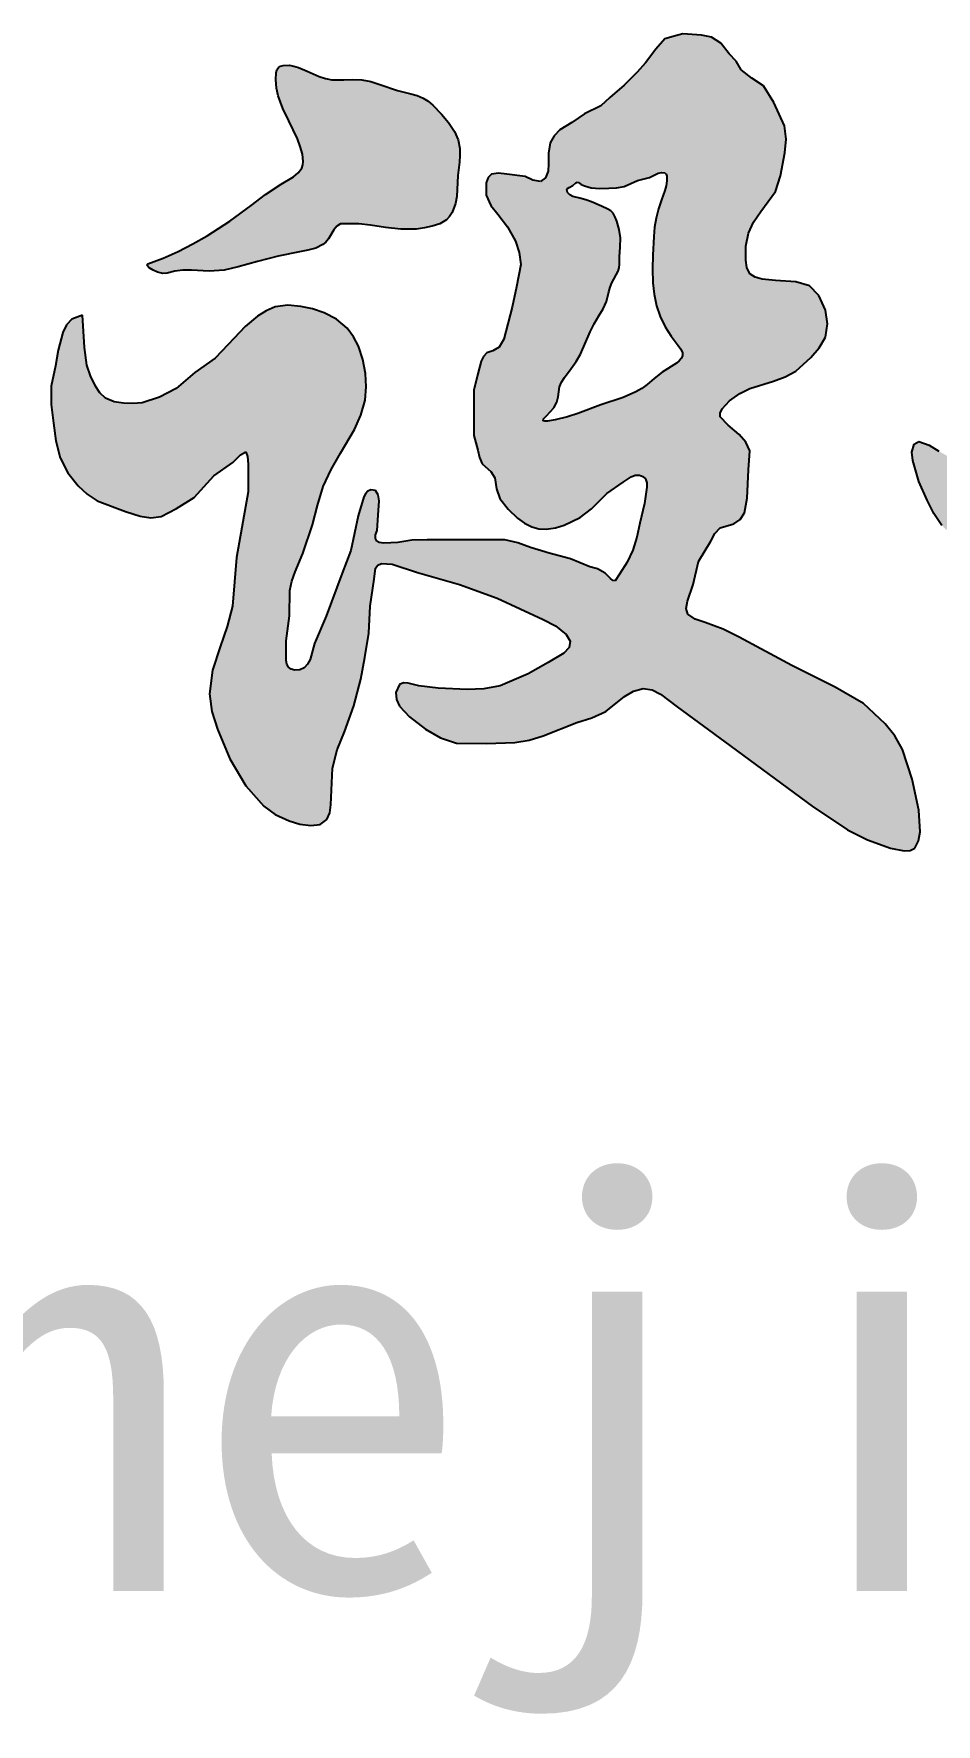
# Model space of a CAD drawing. Extents: x 8254 to 366479, y -216343 to -120021.
# Drawn here: x 315907 to 316371, y -148957 to -148087 of the extents above; entities that cross this region are included whole.
import ezdxf

# ---------------------------------------------------------------- set-up
doc = ezdxf.new("R2010")
doc.units = 0
doc.header["$LTSCALE"] = 500
doc.header["$MEASUREMENT"] = 0
doc.layers.get('0').update_dxf_attribs({"linetype": 'CONTINUOUS'})
doc.styles.add('宋体', font='SimSun.ttf', dxfattribs={"width": 0.8})

msp = doc.modelspace()

# ---------------------------------------------------------------- hatches: boundary and pattern name
h = msp.add_hatch(color=7)
h.paths.add_polyline_path([(316119.303, -148182.974), (316120.936, -148181.252), (316122.249, -148179.214), (316123.979, -148174.603), (316124.591, -148171.016), (316124.824, -148167.421), (316125.086, -148160.215), (316125.947, -148153.286), (316126.259, -148149.829), (316126.194, -148146.38), (316125.25, -148141.826), (316123.426, -148137.526), (316120.384, -148132.931), (316116.78, -148128.672), (316112.365, -148124.044), (316109.962, -148122.026), (316107.366, -148120.371), (316104.245, -148119.052), (316100.925, -148118.11), (316094.075, -148116.498), (316084.931, -148113.369), (316080.406, -148111.904), (316075.801, -148110.964), (316071.128, -148110.761), (316066.387, -148110.964), (316060.295, -148110.964), (316057.003, -148110.344), (316053.78, -148109.296), (316047.559, -148106.537), (316043.124, -148104.593), (316040.775, -148103.886), (316038.233, -148103.481), (316035.178, -148103.568), (316033.824, -148103.957), (316032.751, -148104.659), (316031.992, -148105.833), (316031.61, -148107.327), (316031.513, -148110.726), (316031.834, -148115.171), (316032.607, -148119.265), (316035.024, -148125.719), (316038.145, -148131.992), (316042.575, -148141.4), (316044.056, -148145.24), (316045.159, -148149.183), (316045.524, -148152.969), (316045.316, -148154.723), (316044.789, -148156.341), (316043.026, -148158.834), (316040.457, -148160.948), (316034.269, -148164.643), (316026.164, -148170.056), (316018.763, -148175.71), (316007.705, -148183.71), (315996.058, -148191.205), (315988.709, -148195.43), (315981.196, -148199.287), (315973.5, -148202.7), (315965.601, -148205.593), (315965.061, -148206.422), (315966.161, -148207.657), (315968.227, -148208.967), (315970.584, -148210.02), (315973.314, -148210.637), (315975.566, -148210.535), (315979.445, -148209.467), (315983.528, -148208.905), (315987.953, -148208.967), (315997.166, -148209.467), (316004.759, -148208.83), (316012.117, -148207.253), (316022.086, -148204.486), (316032.695, -148201.789), (316043.682, -148199.506), (316047.897, -148198.684), (316051.972, -148197.544), (316055.641, -148195.724), (316057.238, -148194.447), (316058.634, -148192.865), (316061.372, -148188.229), (316062.848, -148186.26), (316064.726, -148185.117), (316068.602, -148185.117), (316074.14, -148185.117), (316080.231, -148185.671), (316087.995, -148186.932), (316095.737, -148187.885), (316103.866, -148187.759), (316107.937, -148187.2), (316111.998, -148186.302), (316115.892, -148185.015)], flags=17)
h.paths.add_polyline_path([(316078.026, -148268.956), (316077.63, -148262.038), (316076.296, -148254.894), (316073.952, -148248.024), (316071.452, -148243.179), (316068.204, -148238.834), (316062.683, -148234.174), (316056.248, -148230.793), (316050.385, -148228.828), (316044.293, -148227.577), (316037.663, -148227.001), (316031.188, -148227.806), (316026.409, -148229.791), (316021.992, -148232.631), (316015.706, -148237.941), (316010.036, -148243.888), (316000.263, -148254.157), (315989.682, -148261.636), (315980.133, -148269.889), (315971.616, -148274.273), (315962.583, -148277.11), (315957.871, -148277.546), (315953.034, -148277.368), (315948.125, -148276.636), (315943.743, -148274.789), (315940.864, -148272.038), (315938.581, -148268.599), (315935.974, -148263.297), (315934.193, -148257.768), (315932.903, -148248.741), (315931.911, -148232.082), (315926.419, -148234.047), (315923.606, -148237.104), (315921.716, -148241.069), (315919.385, -148250.041), (315918.024, -148258.203), (315915.846, -148268.544), (315915.766, -148278.01), (315916.934, -148287.591), (315918.218, -148296.742), (315920.475, -148305.55), (315924.345, -148313.189), (315929.733, -148319.972), (315934.359, -148324.184), (315939.536, -148327.59), (315953.967, -148333.032), (315961.592, -148335.482), (315967.097, -148336.339), (315972.483, -148335.754), (315980.31, -148331.622), (315989.365, -148325.958), (315999.44, -148314.801), (316009.367, -148307.895), (316013.213, -148303.903), (316016.027, -148302.355), (316016.909, -148304.77), (316017.139, -148308.815), (316017.139, -148322.965), (316011.146, -148356.778), (316009.059, -148381.808), (316006.414, -148392.263), (316002.797, -148402.667), (315998.853, -148414.769), (315997.23, -148427.001), (315998.566, -148436.089), (316001.405, -148445.079), (316007.844, -148460.342), (316016.016, -148474.281), (316025.238, -148484.731), (316031.144, -148488.975), (316038.281, -148492.358), (316043.844, -148494.021), (316049.409, -148494.761), (316054.279, -148494.126), (316057.762, -148491.663), (316059.238, -148488.178), (316059.849, -148484.015), (316060.545, -148465.242), (316063.104, -148455.82), (316066.807, -148446.469), (316071.597, -148433.026), (316075.156, -148419.353), (316077.243, -148408.229), (316079.33, -148395.714), (316080.027, -148381.808), (316082.114, -148367.902), (316082.81, -148362.34), (316084.026, -148360.715), (316085.927, -148359.908), (316091.26, -148360.191), (316104.378, -148364.426), (316125.948, -148370.684), (316145.429, -148377.636), (316169.085, -148388.761), (316175.368, -148391.925), (316180.913, -148396.409), (316183, -148399.885), (316182.466, -148403.084), (316179.768, -148405.939), (316171.677, -148410.777), (316161.432, -148416.572), (316146.943, -148422.756), (316138.559, -148424.337), (316130.016, -148424.718), (316115.07, -148423.983), (316105.074, -148422.83), (316099.65, -148421.391), (316097.197, -148421.255), (316095.196, -148422.07), (316093.246, -148426.306), (316093.539, -148429.903), (316095.078, -148433.193), (316100.204, -148438.821), (316108.553, -148445.079), (316116.212, -148449.534), (316124.488, -148452.388), (316139.928, -148452.499), (316154.473, -148452.032), (316161.875, -148450.741), (316169.085, -148448.555), (316186.479, -148441.602), (316194.208, -148439.202), (316201.406, -148436.038), (316211.006, -148428.344), (316215.668, -148425.573), (316220.594, -148424.255), (316225.158, -148424.917), (316229.567, -148427.083), (316238.016, -148433.578), (316262.546, -148451.584), (316307.542, -148484.71), (316325.749, -148496.939), (316336.023, -148502.069), (316347.897, -148506.264), (316354.917, -148507.68), (316357.995, -148507.482), (316360.421, -148506.264), (316362.43, -148502.636), (316363.204, -148497.921), (316362.508, -148486.796), (316359.029, -148470.805), (316354.159, -148455.508), (316350.114, -148448.627), (316345.113, -148442.298), (316333.981, -148431.868), (316319.37, -148423.525), (316297.105, -148412.4), (316269.971, -148397.8), (316261.786, -148393.678), (316252.577, -148390.151), (316247.299, -148388.462), (316243.532, -148385.98), (316242.73, -148382.961), (316243.418, -148379.173), (316246.315, -148370.684), (316249.098, -148358.864), (316255.359, -148348.435), (316257.5, -148344.477), (316260.23, -148341.482), (316267.188, -148339.396), (316270.495, -148337.138), (316272.754, -148333.833), (316274.145, -148326.185), (316274.842, -148311.584), (316275.537, -148301.85), (316273.368, -148297.391), (316269.971, -148293.507), (316264.405, -148288.64), (316260.23, -148284.468), (316260.232, -148282.417), (316261.293, -148280.246), (316265.1, -148276.125), (316270.27, -148272.363), (316275.537, -148269.867), (316287.639, -148266.022), (316293.671, -148263.821), (316299.193, -148260.828), (316306.847, -148253.876), (316311.267, -148248.959), (316314.5, -148243.446), (316315.573, -148236.597), (316314.5, -148229.541), (316311.021, -148221.893), (316306.151, -148217.025), (316299.193, -148214.939), (316288.756, -148214.244), (316281.799, -148213.549), (316278.328, -148212.595), (316275.537, -148210.768), (316273.992, -148207.621), (316273.45, -148203.815), (316273.465, -148196.628), (316274.842, -148189.909), (316277.471, -148184.143), (316281.103, -148178.785), (316288.756, -148168.355), (316291.284, -148160.329), (316293.496, -148148.506), (316294.128, -148141.456), (316293.437, -148134.585), (316287.94, -148122.701), (316282.494, -148114.123), (316276.567, -148110.18), (316271.108, -148105.834), (316268.435, -148101.405), (316264.878, -148097.573), (316260.56, -148092.095), (316255.741, -148088.941), (316250.592, -148087.944), (316240.956, -148087.28), (316237.302, -148088.276), (316231.82, -148089.937), (316227.168, -148095.249), (316221.852, -148102.221), (316217.533, -148107.036), (316210.722, -148113.676), (316203.412, -148119.984), (316198.761, -148124.3), (316190.289, -148128.451), (316183.81, -148132.933), (316177.663, -148136.751), (316174.694, -148139.756), (316172.679, -148143.392), (316171.777, -148148.622), (316171.849, -148154.183), (316171.679, -148157.957), (316170.353, -148161.321), (316167.695, -148163.313), (316163.847, -148162.661), (316159.887, -148160.657), (316150.418, -148159.495), (316146.125, -148158.977), (316142.444, -148159.495), (316140.703, -148161.283), (316139.716, -148164.014), (316139.796, -148170.395), (316142.176, -148175.704), (316145.703, -148180.116), (316150.75, -148186.685), (316154.822, -148193.934), (316156.82, -148199.829), (316157.515, -148205.931), (316155.398, -148217.519), (316153.073, -148227.943), (316148.849, -148244.335), (316146.507, -148248.534), (316143.174, -148250.385), (316140.026, -148251.495), (316138.35, -148253.321), (316137.248, -148255.751), (316135.396, -148262.228), (316133.316, -148270.607), (316133.316, -148282.966), (316133.316, -148293.925), (316135.416, -148301.62), (316136.283, -148305.339), (316137.75, -148308.616), (316142.183, -148312.58), (316144.284, -148315.844), (316144.984, -148321.441), (316146.85, -148326.337), (316151.05, -148331.934), (316155.951, -148336.597), (316159.397, -148339.119), (316163.185, -148341.027), (316166.857, -148341.975), (316170.652, -148342.193), (316175.392, -148341.523), (316179.986, -148340.095), (316188.154, -148336.131), (316193.987, -148331.7), (316201.921, -148323.772), (316210.322, -148317.943), (316214.398, -148315.273), (316216.522, -148314.477), (316218.722, -148314.445), (316220.433, -148315.106), (316221.756, -148316.311), (316222.429, -148318.28), (316222.456, -148320.508), (316221.289, -148328.902), (316218.896, -148339.026), (316217.245, -148346.243), (316215.198, -148353.041), (316212.294, -148359.232), (316208.373, -148365.418), (316206.103, -148368.717), (316204.98, -148368.567), (316203.724, -148367.588), (316200.945, -148364.8), (316197.06, -148362.629), (316193.104, -148361.501), (316183.2, -148357.377), (316172.263, -148354.49), (316162.565, -148351.604), (316156.021, -148349.258), (316149.359, -148347.686), (316140.693, -148347.686), (316124.392, -148347.686), (316109.33, -148347.686), (316101.489, -148347.892), (316094.267, -148349.129), (316087.045, -148349.336), (316084.569, -148349.129), (316083.412, -148348.292), (316082.712, -148347.067), (316082.816, -148345.038), (316083.538, -148342.944), (316084.156, -148334.902), (316084.569, -148327.686), (316084.22, -148324.58), (316082.712, -148322.325), (316080.442, -148321.913), (316078.797, -148322.64), (316077.553, -148323.975), (316076.728, -148325.624), (316073.84, -148335.315), (316070.125, -148353.253), (316065.585, -148364.8), (316057.393, -148386.975), (316051.412, -148401.005), (316049.073, -148409.319), (316047.775, -148411.615), (316045.952, -148413.476), (316043.75, -148414.554), (316041.273, -148414.776), (316039.395, -148414.268), (316037.892, -148413.216), (316037.031, -148411.675), (316036.724, -148409.803), (316036.852, -148405.682), (316036.852, -148399.706), (316038.413, -148386.715), (316038.672, -148373.724), (316039.698, -148368.876), (316041.37, -148364.131), (316045.432, -148354.758), (316050.373, -148339.948), (316052.816, -148329.96), (316055.789, -148320.163), (316059.868, -148311.48), (316064.755, -148303.162), (316071.882, -148290.986), (316075.22, -148283.591), (316077.4, -148275.823)])
h.paths.add_polyline_path([(316169.028, -148286.365), (316169.289, -148285.37), (316170.747, -148283.791), (316174.61, -148279.673), (316176.081, -148276.885), (316176.744, -148274.141), (316177.586, -148268.891), (316178.603, -148266.463), (316180.06, -148264.126), (316183.539, -148259.596), (316186.157, -148255.952), (316188.376, -148252.16), (316193.213, -148240.634), (316195.295, -148236.474), (316197.678, -148232.455), (316199.949, -148228.828), (316201.771, -148225.019), (316202.944, -148220.14), (316203.517, -148217.692), (316204.375, -148215.352), (316207.724, -148209.403), (316208.184, -148207.637), (316208.384, -148205.785), (316208.468, -148201.967), (316208.768, -148197.083), (316208.84, -148192.3), (316208.178, -148188.024), (316206.98, -148183.749), (316206.21, -148181.582), (316205.119, -148179.659), (316203.913, -148178.46), (316202.451, -148177.491), (316199.166, -148175.941), (316193.957, -148173.71), (316191.09, -148172.668), (316188.004, -148171.852), (316184.336, -148171.004), (316182.785, -148170.204), (316181.679, -148168.877), (316181.278, -148167.172), (316182.41, -148166.401), (316184.32, -148165.353), (316185.928, -148163.969), (316186.862, -148163.472), (316188.71, -148164.799), (316190.298, -148165.573), (316193.742, -148166.503), (316198.321, -148166.825), (316202.923, -148166.685), (316206.901, -148166.491), (316210.739, -148165.776), (316217.647, -148162.779), (316223.919, -148161.144), (316228.373, -148158.964), (316230.184, -148158.571), (316231.735, -148158.873), (316232.353, -148159.57), (316232.7, -148160.574), (316232.827, -148162.961), (316232.444, -148165.586), (316231.735, -148167.956), (316230.009, -148172.679), (316228.472, -148177.372), (316227.282, -148182.125), (316226.501, -148186.836), (316226.024, -148191.605), (316225.584, -148201.223), (316225.424, -148208.299), (316225.584, -148215.352), (316226.2, -148221.34), (316227.444, -148227.25), (316229.363, -148232.813), (316231.909, -148238.032), (316235.004, -148242.863), (316238.606, -148247.698), (316239.968, -148249.572), (316240.839, -148251.416), (316240.859, -148252.866), (316240.267, -148254.233), (316239.179, -148255.53), (316237.713, -148256.773), (316230.421, -148261.455), (316226.271, -148264.681), (316222.607, -148267.776), (316219.82, -148269.743), (316216.795, -148271.525), (316210.328, -148274.468), (316198.794, -148278.186), (316186.888, -148282.648), (316181.683, -148284.456), (316175.353, -148285.994), (316171.408, -148286.602), (316169.875, -148286.64)], flags=16)
h = msp.add_hatch(color=7)
h.paths.add_polyline_path([(316579.06, -148178.701), (316578.381, -148173.844), (316576.49, -148169.157), (316573.562, -148164.88), (316569.916, -148160.974), (316565.873, -148157.399), (316560.723, -148153.412), (316555.413, -148149.881), (316549.903, -148146.819), (316544.149, -148144.242), (316538.405, -148142.245), (316532.484, -148140.703), (316526.472, -148139.615), (316520.451, -148138.98), (316505.237, -148138.848), (316497.501, -148138.842), (316489.511, -148138.322), (316481.884, -148137.557), (316478.291, -148137.808), (316475.029, -148138.98), (316472.353, -148141.213), (316470.42, -148144.242), (316469.719, -148146.321), (316469.389, -148148.481), (316469.763, -148152.794), (316470.704, -148155.506), (316472.083, -148158.043), (316475.687, -148162.661), (316481.398, -148168.238), (316487.536, -148173.186), (316491.725, -148176.451), (316495.436, -148180.422), (316497.52, -148184.329), (316498.043, -148186.367), (316498.069, -148188.316), (316496.982, -148191.022), (316494.81, -148193.374), (316488.853, -148197.525), (316478.007, -148205.361), (316468.594, -148213.445), (316451.33, -148229.757), (316439.261, -148240.2), (316426.454, -148250.339), (316399.983, -148269.883), (316399.44, -148270.56), (316399.445, -148271.335), (316400.736, -148273.019), (316403.132, -148274.615), (316405.908, -148275.803), (316408.186, -148276.31), (316410.233, -148276.327), (316412.086, -148275.935), (316413.781, -148275.21), (316416.849, -148273.074), (316419.732, -148270.541), (316424.559, -148266.731), (316429.632, -148263.422), (316440.324, -148257.932), (316462.521, -148248.833), (316474.65, -148243.187), (316486.41, -148236.786), (316497.91, -148229.666), (316509.26, -148221.863), (316518.493, -148215.515), (316523.303, -148212.993), (316528.35, -148211.338), (316532.514, -148210.795), (316536.803, -148210.762), (316545.466, -148211.338), (316551.681, -148211.56), (316557.973, -148211.338), (316565.016, -148210.286), (316568.276, -148209.142), (316571.139, -148207.392), (316573.129, -148205.388), (316574.757, -148202.987), (316577.063, -148197.525), (316578.511, -148190.672), (316579.038, -148183.711)], flags=17)
h.paths.add_polyline_path([(316524, -148306.831), (316527.822, -148293.767), (316527.553, -148286.991), (316525.811, -148280.3), (316523.51, -148274.926), (316520.38, -148270.05), (316514.963, -148264.737), (316508.513, -148260.805), (316497.249, -148256.785), (316492.223, -148255.188), (316487.393, -148254.976), (316483.512, -148257.018), (316480.152, -148260.402), (316471.503, -148270.653), (316463.257, -148275.879), (316442.74, -148284.923), (316420.213, -148294.37), (316404.323, -148302.208), (316394.668, -148305.424), (316390.362, -148307.333), (316386.019, -148308.238), (316381.192, -148306.831), (316372.745, -148302.007), (316367.806, -148298.949), (316362.452, -148297.14), (316360.188, -148298.452), (316358.861, -148302.49), (316359.417, -148306.914), (316362.497, -148317.683), (316366.73, -148327.299), (316370.187, -148334.151), (316374.429, -148340.377), (316380.535, -148345.977), (316387.516, -148350.761), (316395.984, -148356.061), (316404.837, -148360.377), (316412.576, -148362.649), (316420.618, -148363.838), (316428.443, -148364.017), (316436.182, -148362.859), (316444.396, -148359.777), (316451.83, -148355.79), (316458.437, -148351.297), (316464.905, -148343.795), (316470.044, -148335.727), (316472.122, -148333.221), (316473.479, -148333.3), (316473.907, -148338.012), (316471.55, -148349.793), (316469.861, -148362.444), (316469.593, -148375.752), (316468.902, -148400.951), (316466.801, -148420.571), (316466.257, -148430.338), (316466.83, -148439.958), (316470.532, -148454.947), (316475.12, -148469.99), (316477.731, -148478.905), (316481.965, -148485.579), (316487.45, -148491.586), (316498.79, -148502.242), (316508.644, -148507.638), (316514.921, -148509.223), (316521.064, -148508.717), (316524.747, -148506.752), (316527.949, -148503.861), (316532.682, -148496.841), (316534.259, -148491.756), (316534.915, -148486.367), (316534.891, -148475.208), (316535.29, -148458.307), (316537.1, -148441.655), (316540.424, -148424.658), (316545.495, -148408.544), (316555.023, -148388.29), (316559.738, -148377.424), (316563.609, -148364.837), (316568.778, -148341.028), (316573.12, -148332.221), (316576.309, -148329.628), (316580.398, -148328.635), (316586.141, -148329.518), (316595.861, -148332.608), (316603.619, -148333.724), (316611.621, -148333.418), (316628.113, -148330.401), (316632.908, -148329.142), (316636.95, -148326.869), (316642.693, -148318.922), (316650.646, -148314.507), (316660.87, -148310.115), (316665.299, -148309.112), (316668.318, -148310.092), (316669.547, -148314.829), (316669.202, -148321.571), (316668.575, -148341.325), (316669.202, -148358.656), (316672.714, -148426.672), (316675.168, -148460.657), (316677.272, -148492.189), (316680.778, -148513.21), (316683.934, -148538.787), (316687.44, -148557.356), (316690.781, -148567.723), (316693.182, -148571.215), (316696.206, -148572.071), (316700.763, -148568.567), (316703.283, -148564.371), (316704.635, -148559.849), (316705.672, -148550.348), (316710.932, -148519.867), (316714.422, -148496.854), (316716.541, -148473.62), (316718.149, -148424.697), (316718.194, -148375.571), (316718.181, -148334.332), (316717.258, -148298.97), (316718.181, -148289.081), (316720.368, -148285.576), (316723.803, -148283.141), (316733.41, -148280.666), (316756.502, -148279.558), (316773.882, -148277.877), (316787.494, -148279.59), (316794.291, -148280.135), (316800.793, -148279.278), (316805.158, -148277.389), (316809.202, -148274.516), (316814.069, -148269.1), (316816.49, -148262.752), (316815.869, -148257.118), (316814.126, -148251.338), (316810.322, -148240.251), (316807.229, -148236.676), (316803.152, -148233.861), (316793.521, -148230.113), (316772.598, -148225.679), (316765.287, -148223.449), (316758.015, -148222.511), (316744.384, -148225.679), (316735.338, -148225.084), (316730.968, -148225.053), (316726.948, -148226.312), (316720.608, -148229.797), (316717.438, -148228.846), (316715.861, -148226.469), (316715.832, -148223.209), (316717.755, -148215.542), (316718.96, -148202.74), (316718.389, -148191.15), (316720.925, -148167.391), (316721.876, -148151.869), (316720.895, -148141.974), (316718.706, -148132.229), (316715.992, -148124.131), (316712.366, -148116.39), (316708.55, -148110.449), (316703.806, -148105.302), (316698.201, -148101.466), (316691.76, -148098.967), (316685.292, -148098.078), (316679.079, -148099.284), (316673.373, -148103.719), (316670.286, -148109.386), (316668.618, -148115.756), (316667.667, -148127.794), (316669.886, -148139.198), (316673.373, -148150.285), (316674.641, -148168.658), (316674.958, -148187.031), (316672.422, -148211.74), (316671.413, -148223.133), (316671.364, -148235.279), (316671.43, -148240.945), (316669.821, -148245.566), (316664.673, -148248.652), (316637.111, -148261.291), (316623.666, -148267.002), (316609.6, -148271.796), (316590.932, -148276.996), (316582.204, -148280.557), (316574.599, -148285.683), (316569.171, -148291.845), (316564.821, -148299.056), (316561.732, -148307.285), (316561.217, -148317.572), (316558.413, -148327.842), (316553.496, -148337.631), (316533.423, -148377.234), (316517.981, -148405.522), (316512.32, -148413.751), (316507.173, -148420.437), (316502.54, -148426.095), (316501.363, -148425.123), (316501.493, -148420.812), (316503.57, -148408.093), (316507.173, -148383.406), (316511.806, -148351.517), (316518.168, -148325.925)])

# ---------------------------------------------------------------- linework, layer by layer
at = {"color": 7}
for p, q in [((316227.168, -148095.249), (316221.852, -148102.221)), ((316231.82, -148089.937), (316227.168, -148095.249)), ((316237.302, -148088.276), (316231.82, -148089.937)), ((316240.956, -148087.28), (316237.302, -148088.276)), ((316250.592, -148087.944), (316240.956, -148087.28)), ((316255.741, -148088.941), (316250.592, -148087.944)), ((316260.56, -148092.095), (316255.741, -148088.941)), ((316264.878, -148097.573), (316260.56, -148092.095)), ((316032.751, -148104.659), (316033.824, -148103.957)), ((316033.824, -148103.957), (316035.178, -148103.568)), ((316035.178, -148103.568), (316038.233, -148103.481)), ((316038.233, -148103.481), (316040.775, -148103.886)), ((316040.775, -148103.886), (316043.124, -148104.593)), ((316221.852, -148102.221), (316217.533, -148107.036)), ((316268.435, -148101.405), (316264.878, -148097.573)), ((316271.108, -148105.834), (316268.435, -148101.405)), ((316031.513, -148110.726), (316031.61, -148107.327)), ((316031.834, -148115.171), (316031.513, -148110.726)), ((316031.61, -148107.327), (316031.992, -148105.833)), ((316031.992, -148105.833), (316032.751, -148104.659)), ((316043.124, -148104.593), (316047.559, -148106.537)), ((316047.559, -148106.537), (316053.78, -148109.296)), ((316053.78, -148109.296), (316057.003, -148110.344)), ((316057.003, -148110.344), (316060.295, -148110.964)), ((316060.295, -148110.964), (316066.387, -148110.964)), ((316066.387, -148110.964), (316071.128, -148110.761)), ((316071.128, -148110.761), (316075.801, -148110.964)), ((316075.801, -148110.964), (316080.406, -148111.904)), ((316080.406, -148111.904), (316084.931, -148113.369)), ((316217.533, -148107.036), (316210.722, -148113.676)), ((316276.567, -148110.18), (316271.108, -148105.834)), ((316282.494, -148114.123), (316276.567, -148110.18)), ((316032.607, -148119.265), (316031.834, -148115.171)), ((316035.024, -148125.719), (316032.607, -148119.265)), ((316084.931, -148113.369), (316094.075, -148116.498)), ((316094.075, -148116.498), (316100.925, -148118.11)), ((316100.925, -148118.11), (316104.245, -148119.052)), ((316104.245, -148119.052), (316107.366, -148120.371)), ((316107.366, -148120.371), (316109.962, -148122.026)), ((316203.412, -148119.984), (316198.761, -148124.3)), ((316210.722, -148113.676), (316203.412, -148119.984)), ((316287.94, -148122.701), (316282.494, -148114.123)), ((316038.145, -148131.992), (316035.024, -148125.719)), ((316109.962, -148122.026), (316112.365, -148124.044)), ((316112.365, -148124.044), (316116.78, -148128.672)), ((316116.78, -148128.672), (316120.384, -148132.931)), ((316190.289, -148128.451), (316183.81, -148132.933)), ((316198.761, -148124.3), (316190.289, -148128.451)), ((316293.437, -148134.585), (316287.94, -148122.701)), ((316042.575, -148141.4), (316038.145, -148131.992)), ((316120.384, -148132.931), (316123.426, -148137.526)), ((316123.426, -148137.526), (316125.25, -148141.826)), ((316177.663, -148136.751), (316174.694, -148139.756)), ((316183.81, -148132.933), (316177.663, -148136.751)), ((316294.128, -148141.456), (316293.437, -148134.585)), ((316044.056, -148145.24), (316042.575, -148141.4)), ((316045.159, -148149.183), (316044.056, -148145.24)), ((316125.25, -148141.826), (316126.194, -148146.38)), ((316126.194, -148146.38), (316126.259, -148149.829)), ((316172.679, -148143.392), (316171.777, -148148.622)), ((316174.694, -148139.756), (316172.679, -148143.392)), ((316293.496, -148148.506), (316294.128, -148141.456)), ((316044.789, -148156.341), (316045.316, -148154.723)), ((316045.524, -148152.969), (316045.159, -148149.183)), ((316045.316, -148154.723), (316045.524, -148152.969)), ((316125.947, -148153.286), (316125.086, -148160.215)), ((316126.259, -148149.829), (316125.947, -148153.286)), ((316171.849, -148154.183), (316171.679, -148157.957)), ((316171.777, -148148.622), (316171.849, -148154.183)), ((316291.284, -148160.329), (316293.496, -148148.506)), ((316026.164, -148170.056), (316034.269, -148164.643)), ((316034.269, -148164.643), (316040.457, -148160.948)), ((316040.457, -148160.948), (316043.026, -148158.834)), ((316043.026, -148158.834), (316044.789, -148156.341)), ((316125.086, -148160.215), (316124.824, -148167.421)), ((316140.703, -148161.283), (316139.716, -148164.014)), ((316139.716, -148164.014), (316139.796, -148170.395)), ((316142.444, -148159.495), (316140.703, -148161.283)), ((316146.125, -148158.977), (316142.444, -148159.495)), ((316150.418, -148159.495), (316146.125, -148158.977)), ((316159.887, -148160.657), (316150.418, -148159.495)), ((316163.847, -148162.661), (316159.887, -148160.657)), ((316167.695, -148163.313), (316163.847, -148162.661)), ((316170.353, -148161.321), (316167.695, -148163.313)), ((316171.679, -148157.957), (316170.353, -148161.321)), ((316184.32, -148165.353), (316185.928, -148163.969)), ((316185.928, -148163.969), (316186.634, -148163.593)), ((316186.634, -148163.593), (316187.289, -148163.778)), ((316187.289, -148163.778), (316188.71, -148164.799)), ((316188.71, -148164.799), (316190.298, -148165.573)), ((316210.739, -148165.776), (316217.647, -148162.779)), ((316217.647, -148162.779), (316223.919, -148161.144)), ((316223.919, -148161.144), (316228.373, -148158.964)), ((316228.373, -148158.964), (316230.184, -148158.571)), ((316230.184, -148158.571), (316231.735, -148158.873)), ((316231.735, -148158.873), (316232.353, -148159.57)), ((316232.353, -148159.57), (316232.7, -148160.574)), ((316232.827, -148162.961), (316232.444, -148165.586)), ((316232.7, -148160.574), (316232.827, -148162.961)), ((316288.756, -148168.355), (316291.284, -148160.329)), ((316018.763, -148175.71), (316026.164, -148170.056)), ((316124.591, -148171.016), (316123.979, -148174.603)), ((316124.824, -148167.421), (316124.591, -148171.016)), ((316139.796, -148170.395), (316142.176, -148175.704)), ((316181.363, -148167.537), (316181.7, -148166.884)), ((316181.679, -148168.877), (316181.363, -148167.537)), ((316182.785, -148170.204), (316181.679, -148168.877)), ((316181.7, -148166.884), (316182.41, -148166.401)), ((316182.41, -148166.401), (316184.32, -148165.353)), ((316184.336, -148171.004), (316182.785, -148170.204)), ((316188.004, -148171.852), (316184.336, -148171.004)), ((316191.09, -148172.668), (316188.004, -148171.852)), ((316190.298, -148165.573), (316193.742, -148166.503)), ((316193.957, -148173.71), (316191.09, -148172.668)), ((316193.742, -148166.503), (316198.321, -148166.825)), ((316198.321, -148166.825), (316202.923, -148166.685)), ((316202.923, -148166.685), (316206.901, -148166.491)), ((316206.901, -148166.491), (316210.739, -148165.776)), ((316230.009, -148172.679), (316228.472, -148177.372)), ((316231.735, -148167.956), (316230.009, -148172.679)), ((316232.444, -148165.586), (316231.735, -148167.956)), ((316281.103, -148178.785), (316288.756, -148168.355)), ((316007.705, -148183.71), (316018.763, -148175.71)), ((316120.936, -148181.252), (316119.303, -148182.974)), ((316122.249, -148179.214), (316120.936, -148181.252)), ((316123.979, -148174.603), (316122.249, -148179.214)), ((316142.176, -148175.704), (316145.703, -148180.116)), ((316145.703, -148180.116), (316150.75, -148186.685)), ((316199.166, -148175.941), (316193.957, -148173.71)), ((316202.451, -148177.491), (316199.166, -148175.941)), ((316203.913, -148178.46), (316202.451, -148177.491)), ((316205.119, -148179.659), (316203.913, -148178.46)), ((316206.21, -148181.582), (316205.119, -148179.659)), ((316206.98, -148183.749), (316206.21, -148181.582)), ((316227.282, -148182.125), (316226.501, -148186.836)), ((316228.472, -148177.372), (316227.282, -148182.125)), ((316277.471, -148184.143), (316281.103, -148178.785)), ((315996.058, -148191.205), (316007.705, -148183.71)), ((316061.372, -148188.229), (316058.634, -148192.865)), ((316062.848, -148186.26), (316061.372, -148188.229)), ((316064.726, -148185.117), (316062.848, -148186.26)), ((316068.602, -148185.117), (316064.726, -148185.117)), ((316074.14, -148185.117), (316068.602, -148185.117)), ((316080.231, -148185.671), (316074.14, -148185.117)), ((316087.995, -148186.932), (316080.231, -148185.671)), ((316095.737, -148187.885), (316087.995, -148186.932)), ((316103.866, -148187.759), (316095.737, -148187.885)), ((316107.937, -148187.2), (316103.866, -148187.759)), ((316111.998, -148186.302), (316107.937, -148187.2)), ((316115.892, -148185.015), (316111.998, -148186.302)), ((316119.303, -148182.974), (316115.892, -148185.015)), ((316150.75, -148186.685), (316154.822, -148193.934)), ((316208.178, -148188.024), (316206.98, -148183.749)), ((316208.84, -148192.3), (316208.178, -148188.024)), ((316226.501, -148186.836), (316226.024, -148191.605)), ((316273.465, -148196.628), (316274.842, -148189.909)), ((316274.842, -148189.909), (316277.471, -148184.143)), ((315973.5, -148202.7), (315981.196, -148199.287)), ((315981.196, -148199.287), (315988.709, -148195.43)), ((315988.709, -148195.43), (315996.058, -148191.205)), ((316043.682, -148199.506), (316032.695, -148201.789)), ((316047.897, -148198.684), (316043.682, -148199.506)), ((316051.972, -148197.544), (316047.897, -148198.684)), ((316055.641, -148195.724), (316051.972, -148197.544)), ((316057.238, -148194.447), (316055.641, -148195.724)), ((316058.634, -148192.865), (316057.238, -148194.447)), ((316154.822, -148193.934), (316156.82, -148199.829)), ((316208.468, -148201.967), (316208.768, -148197.083)), ((316208.768, -148197.083), (316208.84, -148192.3)), ((316226.024, -148191.605), (316225.584, -148201.223)), ((316273.45, -148203.815), (316273.465, -148196.628)), ((315965.061, -148206.422), (315965.601, -148205.593)), ((315966.161, -148207.657), (315965.061, -148206.422)), ((315965.601, -148205.593), (315973.5, -148202.7)), ((315968.227, -148208.967), (315966.161, -148207.657)), ((316012.117, -148207.253), (316004.759, -148208.83)), ((316022.086, -148204.486), (316012.117, -148207.253)), ((316032.695, -148201.789), (316022.086, -148204.486)), ((316157.515, -148205.931), (316155.398, -148217.519)), ((316156.82, -148199.829), (316157.515, -148205.931)), ((316207.724, -148209.403), (316208.184, -148207.637)), ((316208.184, -148207.637), (316208.384, -148205.785)), ((316208.384, -148205.785), (316208.468, -148201.967)), ((316225.584, -148201.223), (316225.424, -148208.299)), ((316225.424, -148208.299), (316225.584, -148215.352)), ((316273.992, -148207.621), (316273.45, -148203.815)), ((316275.537, -148210.768), (316273.992, -148207.621)), ((315970.584, -148210.02), (315968.227, -148208.967)), ((315973.314, -148210.637), (315970.584, -148210.02)), ((315975.566, -148210.535), (315973.314, -148210.637)), ((315979.445, -148209.467), (315975.566, -148210.535)), ((315983.528, -148208.905), (315979.445, -148209.467)), ((315987.953, -148208.967), (315983.528, -148208.905)), ((315997.166, -148209.467), (315987.953, -148208.967)), ((316004.759, -148208.83), (315997.166, -148209.467)), ((316203.517, -148217.692), (316204.375, -148215.352)), ((316204.375, -148215.352), (316207.724, -148209.403)), ((316225.584, -148215.352), (316226.2, -148221.34)), ((316278.328, -148212.595), (316275.537, -148210.768)), ((316281.799, -148213.549), (316278.328, -148212.595)), ((316288.756, -148214.244), (316281.799, -148213.549)), ((316299.193, -148214.939), (316288.756, -148214.244)), ((316306.151, -148217.025), (316299.193, -148214.939)), ((316311.021, -148221.893), (316306.151, -148217.025)), ((316155.398, -148217.519), (316153.073, -148227.943)), ((316199.949, -148228.828), (316201.771, -148225.019)), ((316201.771, -148225.019), (316202.944, -148220.14)), ((316202.944, -148220.14), (316203.517, -148217.692)), ((316226.2, -148221.34), (316227.444, -148227.25)), ((316314.5, -148229.541), (316311.021, -148221.893)), ((315926.419, -148234.047), (315923.606, -148237.104)), ((315931.911, -148232.082), (315926.419, -148234.047)), ((315932.903, -148248.741), (315931.911, -148232.082)), ((316021.992, -148232.631), (316015.706, -148237.941)), ((316026.409, -148229.791), (316021.992, -148232.631)), ((316031.188, -148227.806), (316026.409, -148229.791)), ((316037.663, -148227.001), (316031.188, -148227.806)), ((316044.293, -148227.577), (316037.663, -148227.001)), ((316050.385, -148228.828), (316044.293, -148227.577)), ((316056.248, -148230.793), (316050.385, -148228.828)), ((316062.683, -148234.174), (316056.248, -148230.793)), ((316068.204, -148238.834), (316062.683, -148234.174)), ((316153.073, -148227.943), (316148.849, -148244.335)), ((316195.295, -148236.474), (316197.678, -148232.455)), ((316197.678, -148232.455), (316199.949, -148228.828)), ((316227.444, -148227.25), (316229.363, -148232.813)), ((316229.363, -148232.813), (316231.909, -148238.032)), ((316315.573, -148236.597), (316314.5, -148229.541)), ((315921.716, -148241.069), (315919.385, -148250.041)), ((315923.606, -148237.104), (315921.716, -148241.069)), ((316015.706, -148237.941), (316010.036, -148243.888)), ((316071.452, -148243.179), (316068.204, -148238.834)), ((316188.376, -148252.16), (316193.213, -148240.634)), ((316193.213, -148240.634), (316195.295, -148236.474)), ((316231.909, -148238.032), (316235.004, -148242.863)), ((316235.004, -148242.863), (316238.606, -148247.698)), ((316314.5, -148243.446), (316315.573, -148236.597)), ((315919.385, -148250.041), (315918.024, -148258.203)), ((315934.193, -148257.768), (315932.903, -148248.741)), ((316010.036, -148243.888), (316000.263, -148254.157)), ((316073.952, -148248.024), (316071.452, -148243.179)), ((316076.296, -148254.894), (316073.952, -148248.024)), ((316140.026, -148251.495), (316138.35, -148253.321)), ((316143.174, -148250.385), (316140.026, -148251.495)), ((316146.507, -148248.534), (316143.174, -148250.385)), ((316148.849, -148244.335), (316146.507, -148248.534)), ((316238.606, -148247.698), (316239.968, -148249.572)), ((316239.968, -148249.572), (316240.839, -148251.416)), ((316240.839, -148251.416), (316240.859, -148252.866)), ((316306.847, -148253.876), (316311.267, -148248.959)), ((316311.267, -148248.959), (316314.5, -148243.446)), ((315918.024, -148258.203), (315915.846, -148268.544)), ((315935.974, -148263.297), (315934.193, -148257.768)), ((316000.263, -148254.157), (315989.682, -148261.636)), ((316077.63, -148262.038), (316076.296, -148254.894)), ((316137.248, -148255.751), (316135.396, -148262.228)), ((316138.35, -148253.321), (316137.248, -148255.751)), ((316180.06, -148264.126), (316183.539, -148259.596)), ((316183.539, -148259.596), (316186.157, -148255.952)), ((316186.157, -148255.952), (316188.376, -148252.16)), ((316237.713, -148256.773), (316230.421, -148261.455)), ((316239.179, -148255.53), (316237.713, -148256.773)), ((316240.267, -148254.233), (316239.179, -148255.53)), ((316240.859, -148252.866), (316240.267, -148254.233)), ((316299.193, -148260.828), (316306.847, -148253.876)), ((315915.846, -148268.544), (315915.766, -148278.01)), ((315938.581, -148268.599), (315935.974, -148263.297)), ((315940.864, -148272.038), (315938.581, -148268.599)), ((315989.682, -148261.636), (315980.133, -148269.889)), ((316077.4, -148275.823), (316078.026, -148268.956)), ((316078.026, -148268.956), (316077.63, -148262.038)), ((316135.396, -148262.228), (316133.316, -148270.607)), ((316176.744, -148274.141), (316177.586, -148268.891)), ((316177.586, -148268.891), (316178.603, -148266.463)), ((316178.603, -148266.463), (316180.06, -148264.126)), ((316222.607, -148267.776), (316219.82, -148269.743)), ((316226.271, -148264.681), (316222.607, -148267.776)), ((316230.421, -148261.455), (316226.271, -148264.681)), ((316275.537, -148269.867), (316287.639, -148266.022)), ((316287.639, -148266.022), (316293.671, -148263.821)), ((316293.671, -148263.821), (316299.193, -148260.828)), ((315943.743, -148274.789), (315940.864, -148272.038)), ((315948.125, -148276.636), (315943.743, -148274.789)), ((315953.034, -148277.368), (315948.125, -148276.636)), ((315957.871, -148277.546), (315953.034, -148277.368)), ((315962.583, -148277.11), (315957.871, -148277.546)), ((315971.616, -148274.273), (315962.583, -148277.11)), ((315980.133, -148269.889), (315971.616, -148274.273)), ((316075.22, -148283.591), (316077.4, -148275.823)), ((316133.316, -148270.607), (316133.316, -148282.966)), ((316174.61, -148279.673), (316176.081, -148276.885)), ((316176.081, -148276.885), (316176.744, -148274.141)), ((316210.328, -148274.468), (316198.794, -148278.186)), ((316216.795, -148271.525), (316210.328, -148274.468)), ((316219.82, -148269.743), (316216.795, -148271.525)), ((316261.293, -148280.246), (316265.1, -148276.125)), ((316265.1, -148276.125), (316270.27, -148272.363)), ((316270.27, -148272.363), (316275.537, -148269.867)), ((315915.766, -148278.01), (315916.934, -148287.591)), ((316071.882, -148290.986), (316075.22, -148283.591)), ((316133.316, -148282.966), (316133.316, -148293.925)), ((316169.028, -148286.365), (316169.289, -148285.37)), ((316169.875, -148286.64), (316169.028, -148286.365)), ((316169.289, -148285.37), (316170.747, -148283.791)), ((316171.408, -148286.602), (316169.875, -148286.64)), ((316170.747, -148283.791), (316174.61, -148279.673)), ((316175.353, -148285.994), (316171.408, -148286.602)), ((316181.683, -148284.456), (316175.353, -148285.994)), ((316186.888, -148282.648), (316181.683, -148284.456)), ((316198.794, -148278.186), (316186.888, -148282.648)), ((316260.23, -148284.468), (316260.232, -148282.417)), ((316264.405, -148288.64), (316260.23, -148284.468)), ((316260.232, -148282.417), (316261.293, -148280.246)), ((315916.934, -148287.591), (315918.218, -148296.742)), ((316064.755, -148303.162), (316071.882, -148290.986)), ((316133.316, -148293.925), (316135.416, -148301.62)), ((316269.971, -148293.507), (316264.405, -148288.64)), ((316273.368, -148297.391), (316269.971, -148293.507)), ((315918.218, -148296.742), (315920.475, -148305.55)), ((316009.367, -148307.895), (316013.213, -148303.903)), ((316013.213, -148303.903), (316016.027, -148302.355)), ((316016.027, -148302.355), (316016.909, -148304.77)), ((316059.868, -148311.48), (316064.755, -148303.162)), ((316135.416, -148301.62), (316136.283, -148305.339)), ((316275.537, -148301.85), (316273.368, -148297.391)), ((316274.842, -148311.584), (316275.537, -148301.85)), ((316358.861, -148302.49), (316360.188, -148298.452)), ((316359.417, -148306.914), (316358.861, -148302.49)), ((316360.188, -148298.452), (316362.452, -148297.14)), ((316362.452, -148297.14), (316367.806, -148298.949)), ((316367.806, -148298.949), (316372.745, -148302.007)), ((315920.475, -148305.55), (315924.345, -148313.189)), ((315999.44, -148314.801), (316009.367, -148307.895)), ((316016.909, -148304.77), (316017.139, -148308.815)), ((316017.139, -148308.815), (316017.139, -148322.965)), ((316055.789, -148320.163), (316059.868, -148311.48)), ((316136.283, -148305.339), (316137.75, -148308.616)), ((316137.75, -148308.616), (316142.183, -148312.58)), ((316142.183, -148312.58), (316144.284, -148315.844)), ((316274.145, -148326.185), (316274.842, -148311.584)), ((316362.497, -148317.683), (316359.417, -148306.914)), ((315924.345, -148313.189), (315929.733, -148319.972)), ((315929.733, -148319.972), (315934.359, -148324.184)), ((315989.365, -148325.958), (315999.44, -148314.801)), ((316052.816, -148329.96), (316055.789, -148320.163)), ((316144.284, -148315.844), (316144.984, -148321.441)), ((316201.921, -148323.772), (316210.322, -148317.943)), ((316210.322, -148317.943), (316214.398, -148315.273)), ((316214.398, -148315.273), (316216.522, -148314.477)), ((316216.522, -148314.477), (316218.722, -148314.445)), ((316218.722, -148314.445), (316220.433, -148315.106)), ((316220.433, -148315.106), (316221.756, -148316.311)), ((316222.456, -148320.508), (316221.289, -148328.902)), ((316221.756, -148316.311), (316222.429, -148318.28)), ((316222.429, -148318.28), (316222.456, -148320.508)), ((316366.73, -148327.299), (316362.497, -148317.683)), ((315934.359, -148324.184), (315939.536, -148327.59)), ((315939.536, -148327.59), (315953.967, -148333.032)), ((315980.31, -148331.622), (315989.365, -148325.958)), ((316017.139, -148322.965), (316011.146, -148356.778)), ((316050.373, -148339.948), (316052.816, -148329.96)), ((316076.728, -148325.624), (316073.84, -148335.315)), ((316077.553, -148323.975), (316076.728, -148325.624)), ((316078.797, -148322.64), (316077.553, -148323.975)), ((316080.442, -148321.913), (316078.797, -148322.64)), ((316082.712, -148322.325), (316080.442, -148321.913)), ((316084.22, -148324.58), (316082.712, -148322.325)), ((316084.156, -148334.902), (316084.569, -148327.686)), ((316084.569, -148327.686), (316084.22, -148324.58)), ((316144.984, -148321.441), (316146.85, -148326.337)), ((316146.85, -148326.337), (316151.05, -148331.934)), ((316193.987, -148331.7), (316201.921, -148323.772)), ((316221.289, -148328.902), (316218.896, -148339.026)), ((316272.754, -148333.833), (316274.145, -148326.185)), ((316370.187, -148334.151), (316366.73, -148327.299)), ((315953.967, -148333.032), (315961.592, -148335.482)), ((315961.592, -148335.482), (315967.097, -148336.339)), ((315967.097, -148336.339), (315972.483, -148335.754)), ((315972.483, -148335.754), (315980.31, -148331.622)), ((316073.84, -148335.315), (316070.125, -148353.253)), ((316083.538, -148342.944), (316084.156, -148334.902)), ((316151.05, -148331.934), (316155.951, -148336.597)), ((316155.951, -148336.597), (316159.397, -148339.119)), ((316179.986, -148340.095), (316188.154, -148336.131)), ((316188.154, -148336.131), (316193.987, -148331.7)), ((316267.188, -148339.396), (316270.495, -148337.138)), ((316270.495, -148337.138), (316272.754, -148333.833)), ((316374.429, -148340.377), (316370.187, -148334.151)), ((316045.432, -148354.758), (316050.373, -148339.948)), ((316082.712, -148347.067), (316082.816, -148345.038)), ((316083.412, -148348.292), (316082.712, -148347.067)), ((316082.816, -148345.038), (316083.538, -148342.944)), ((316159.397, -148339.119), (316163.185, -148341.027)), ((316163.185, -148341.027), (316166.857, -148341.975)), ((316166.857, -148341.975), (316170.652, -148342.193)), ((316170.652, -148342.193), (316175.392, -148341.523)), ((316175.392, -148341.523), (316179.986, -148340.095)), ((316217.245, -148346.243), (316215.198, -148353.041)), ((316218.896, -148339.026), (316217.245, -148346.243)), ((316255.359, -148348.435), (316257.5, -148344.477)), ((316257.5, -148344.477), (316260.23, -148341.482)), ((316260.23, -148341.482), (316267.188, -148339.396)), ((316041.37, -148364.131), (316045.432, -148354.758)), ((316070.125, -148353.253), (316065.585, -148364.8)), ((316084.569, -148349.129), (316083.412, -148348.292)), ((316087.045, -148349.336), (316084.569, -148349.129)), ((316094.267, -148349.129), (316087.045, -148349.336)), ((316101.489, -148347.892), (316094.267, -148349.129)), ((316109.33, -148347.686), (316101.489, -148347.892)), ((316124.392, -148347.686), (316109.33, -148347.686)), ((316140.693, -148347.686), (316124.392, -148347.686)), ((316149.359, -148347.686), (316140.693, -148347.686)), ((316156.021, -148349.258), (316149.359, -148347.686)), ((316162.565, -148351.604), (316156.021, -148349.258)), ((316172.263, -148354.49), (316162.565, -148351.604)), ((316183.2, -148357.377), (316172.263, -148354.49)), ((316215.198, -148353.041), (316212.294, -148359.232)), ((316249.098, -148358.864), (316255.359, -148348.435)), ((316011.146, -148356.778), (316009.059, -148381.808)), ((316039.698, -148368.876), (316041.37, -148364.131)), ((316065.585, -148364.8), (316057.393, -148386.975)), ((316082.114, -148367.902), (316082.81, -148362.34)), ((316082.81, -148362.34), (316084.026, -148360.715)), ((316084.026, -148360.715), (316085.927, -148359.908)), ((316085.927, -148359.908), (316091.26, -148360.191)), ((316091.26, -148360.191), (316104.378, -148364.426)), ((316104.378, -148364.426), (316125.948, -148370.684)), ((316193.104, -148361.501), (316183.2, -148357.377)), ((316197.06, -148362.629), (316193.104, -148361.501)), ((316200.945, -148364.8), (316197.06, -148362.629)), ((316203.724, -148367.588), (316200.945, -148364.8)), ((316212.294, -148359.232), (316208.373, -148365.418)), ((316246.315, -148370.684), (316249.098, -148358.864)), ((316038.672, -148373.724), (316039.698, -148368.876)), ((316080.027, -148381.808), (316082.114, -148367.902)), ((316125.948, -148370.684), (316145.429, -148377.636)), ((316204.98, -148368.567), (316203.724, -148367.588)), ((316206.103, -148368.717), (316204.98, -148368.567)), ((316208.373, -148365.418), (316206.103, -148368.717)), ((316243.418, -148379.173), (316246.315, -148370.684)), ((316009.059, -148381.808), (316006.414, -148392.263)), ((316038.413, -148386.715), (316038.672, -148373.724)), ((316079.33, -148395.714), (316080.027, -148381.808)), ((316145.429, -148377.636), (316169.085, -148388.761)), ((316242.73, -148382.961), (316243.418, -148379.173)), ((316036.852, -148399.706), (316038.413, -148386.715)), ((316057.393, -148386.975), (316051.412, -148401.005)), ((316169.085, -148388.761), (316175.368, -148391.925)), ((316243.532, -148385.98), (316242.73, -148382.961)), ((316247.299, -148388.462), (316243.532, -148385.98)), ((316252.577, -148390.151), (316247.299, -148388.462)), ((316261.786, -148393.678), (316252.577, -148390.151)), ((316006.414, -148392.263), (316002.797, -148402.667)), ((316036.852, -148405.682), (316036.852, -148399.706)), ((316077.243, -148408.229), (316079.33, -148395.714)), ((316175.368, -148391.925), (316180.913, -148396.409)), ((316180.913, -148396.409), (316183, -148399.885)), ((316269.971, -148397.8), (316261.786, -148393.678)), ((316297.105, -148412.4), (316269.971, -148397.8)), ((316002.797, -148402.667), (315998.853, -148414.769)), ((316036.724, -148409.803), (316036.852, -148405.682)), ((316051.412, -148401.005), (316049.073, -148409.319)), ((316075.156, -148419.353), (316077.243, -148408.229)), ((316179.768, -148405.939), (316171.677, -148410.777)), ((316182.466, -148403.084), (316179.768, -148405.939)), ((316183, -148399.885), (316182.466, -148403.084)), ((315998.853, -148414.769), (315997.23, -148427.001)), ((316037.031, -148411.675), (316036.724, -148409.803)), ((316037.892, -148413.216), (316037.031, -148411.675)), ((316039.395, -148414.268), (316037.892, -148413.216)), ((316041.273, -148414.776), (316039.395, -148414.268)), ((316043.75, -148414.554), (316041.273, -148414.776)), ((316045.952, -148413.476), (316043.75, -148414.554)), ((316047.775, -148411.615), (316045.952, -148413.476)), ((316049.073, -148409.319), (316047.775, -148411.615)), ((316161.432, -148416.572), (316146.943, -148422.756)), ((316171.677, -148410.777), (316161.432, -148416.572)), ((316319.37, -148423.525), (316297.105, -148412.4)), ((316071.597, -148433.026), (316075.156, -148419.353)), ((316095.196, -148422.07), (316093.246, -148426.306)), ((316097.197, -148421.255), (316095.196, -148422.07)), ((316099.65, -148421.391), (316097.197, -148421.255)), ((316105.074, -148422.83), (316099.65, -148421.391)), ((316115.07, -148423.983), (316105.074, -148422.83)), ((316130.016, -148424.718), (316115.07, -148423.983)), ((316138.559, -148424.337), (316130.016, -148424.718)), ((316146.943, -148422.756), (316138.559, -148424.337)), ((316211.006, -148428.344), (316215.668, -148425.573)), ((316215.668, -148425.573), (316220.594, -148424.255)), ((316220.594, -148424.255), (316225.158, -148424.917)), ((316225.158, -148424.917), (316229.567, -148427.083)), ((316333.981, -148431.868), (316319.37, -148423.525)), ((315997.23, -148427.001), (315998.566, -148436.089)), ((316066.807, -148446.469), (316071.597, -148433.026)), ((316093.246, -148426.306), (316093.539, -148429.903)), ((316093.539, -148429.903), (316095.078, -148433.193)), ((316095.078, -148433.193), (316100.204, -148438.821)), ((316201.406, -148436.038), (316211.006, -148428.344)), ((316229.567, -148427.083), (316238.016, -148433.578)), ((316238.016, -148433.578), (316262.546, -148451.584)), ((316345.113, -148442.298), (316333.981, -148431.868)), ((315998.566, -148436.089), (316001.405, -148445.079)), ((316100.204, -148438.821), (316108.553, -148445.079)), ((316169.085, -148448.555), (316186.479, -148441.602)), ((316186.479, -148441.602), (316194.208, -148439.202)), ((316194.208, -148439.202), (316201.406, -148436.038)), ((316350.114, -148448.627), (316345.113, -148442.298)), ((316001.405, -148445.079), (316007.844, -148460.342)), ((316063.104, -148455.82), (316066.807, -148446.469)), ((316108.553, -148445.079), (316116.212, -148449.534)), ((316116.212, -148449.534), (316124.488, -148452.388)), ((316154.473, -148452.032), (316161.875, -148450.741)), ((316161.875, -148450.741), (316169.085, -148448.555)), ((316262.546, -148451.584), (316307.542, -148484.71)), ((316354.159, -148455.508), (316350.114, -148448.627)), ((316007.844, -148460.342), (316016.016, -148474.281)), ((316060.545, -148465.242), (316063.104, -148455.82)), ((316124.488, -148452.388), (316139.928, -148452.499)), ((316139.928, -148452.499), (316154.473, -148452.032)), ((316359.029, -148470.805), (316354.159, -148455.508)), ((316059.849, -148484.015), (316060.545, -148465.242)), ((316016.016, -148474.281), (316025.238, -148484.731)), ((316362.508, -148486.796), (316359.029, -148470.805)), ((316025.238, -148484.731), (316031.144, -148488.975)), ((316059.238, -148488.178), (316059.849, -148484.015)), ((316307.542, -148484.71), (316325.749, -148496.939)), ((316031.144, -148488.975), (316038.281, -148492.358)), ((316038.281, -148492.358), (316043.844, -148494.021)), ((316043.844, -148494.021), (316049.409, -148494.761)), ((316049.409, -148494.761), (316054.279, -148494.126)), ((316054.279, -148494.126), (316057.762, -148491.663)), ((316057.762, -148491.663), (316059.238, -148488.178)), ((316363.204, -148497.921), (316362.508, -148486.796)), ((316325.749, -148496.939), (316336.023, -148502.069)), ((316336.023, -148502.069), (316347.897, -148506.264)), ((316360.421, -148506.264), (316362.43, -148502.636)), ((316362.43, -148502.636), (316363.204, -148497.921)), ((316347.897, -148506.264), (316354.917, -148507.68)), ((316354.917, -148507.68), (316357.995, -148507.482)), ((316357.995, -148507.482), (316360.421, -148506.264))]:
    msp.add_line(p, q, dxfattribs=at)

# ---------------------------------------------------------------- texts
at = {"color": 7, "style": '宋体'}
msp.add_text('jingxianguihuajianzhushejiyanjiuyuan', height=208.21259, dxfattribs=at).set_placement((312731.609, -148888.595))

doc.saveas('drawing.dxf')
